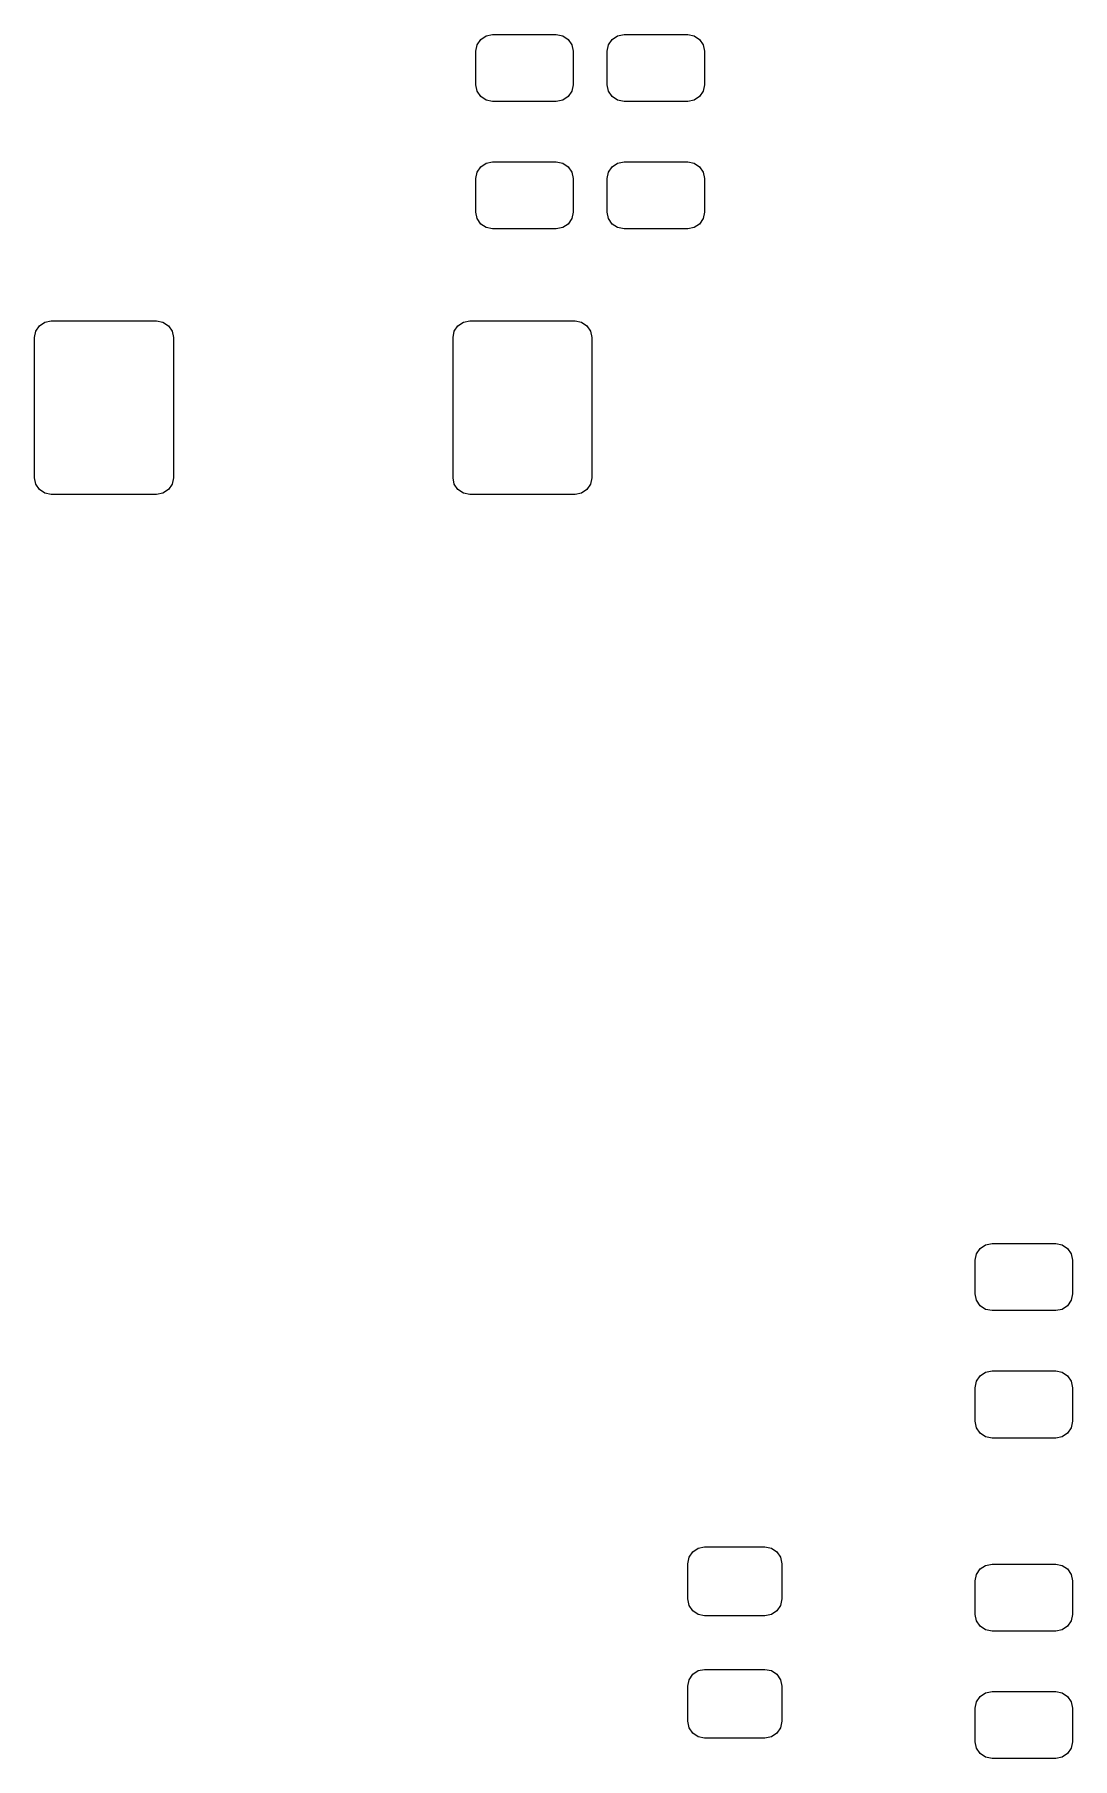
# Model space of a CAD drawing. Header units: millimetres. Extents: x 18 to 188, y -122 to -22.
# Drawn here: x 32.26 to 47.73, y -49.19 to -23.48 of the extents above; entities that cross this region are included whole.
import ezdxf

# ---------------------------------------------------------------- set-up
doc = ezdxf.new("R2010")
doc.units = ezdxf.units.MM
doc.layers.add('BLACK', color=250, linetype='CONTINUOUS')

msp = doc.modelspace()

# ---------------------------------------------------------------- linework, layer by layer
at = {"layer": 'BLACK', "linetype": 'CONTINUOUS'}
for p, q in [((38.8396, -23.7276), (38.85863, -23.631929)), ((38.85863, -23.631929), (38.912823, -23.550823)), ((38.912823, -23.550823), (38.993929, -23.49663)), ((38.993929, -23.49663), (39.0896, -23.4776)), ((39.0896, -23.4776), (40.0396, -23.4776)), ((40.0396, -23.4776), (40.135271, -23.49663)), ((40.135271, -23.49663), (40.216377, -23.550823)), ((40.216377, -23.550823), (40.27057, -23.631929)), ((40.27057, -23.631929), (40.2896, -23.7276)), ((40.7996, -23.7276), (40.81863, -23.631929)), ((40.81863, -23.631929), (40.872823, -23.550823)), ((40.872823, -23.550823), (40.953929, -23.49663)), ((40.953929, -23.49663), (41.0496, -23.4776)), ((41.0496, -23.4776), (41.9996, -23.4776)), ((41.9996, -23.4776), (42.095271, -23.49663)), ((42.095271, -23.49663), (42.176377, -23.550823)), ((42.176377, -23.550823), (42.23057, -23.631929)), ((42.23057, -23.631929), (42.2496, -23.7276)), ((38.8396, -24.2276), (38.8396, -23.7276)), ((40.2896, -23.7276), (40.2896, -24.2276)), ((40.7996, -24.2276), (40.7996, -23.7276)), ((42.2496, -23.7276), (42.2496, -24.2276)), ((38.85863, -24.323271), (38.8396, -24.2276)), ((38.912823, -24.404377), (38.85863, -24.323271)), ((38.993929, -24.45857), (38.912823, -24.404377)), ((40.216377, -24.404377), (40.135271, -24.45857)), ((40.27057, -24.323271), (40.216377, -24.404377)), ((40.2896, -24.2276), (40.27057, -24.323271)), ((40.81863, -24.323271), (40.7996, -24.2276)), ((40.872823, -24.404377), (40.81863, -24.323271)), ((40.953929, -24.45857), (40.872823, -24.404377)), ((42.176377, -24.404377), (42.095271, -24.45857)), ((42.23057, -24.323271), (42.176377, -24.404377)), ((42.2496, -24.2276), (42.23057, -24.323271)), ((39.0896, -24.4776), (38.993929, -24.45857)), ((40.0396, -24.4776), (39.0896, -24.4776)), ((40.135271, -24.45857), (40.0396, -24.4776)), ((41.0496, -24.4776), (40.953929, -24.45857)), ((41.9996, -24.4776), (41.0496, -24.4776)), ((42.095271, -24.45857), (41.9996, -24.4776)), ((38.85863, -25.531929), (38.912823, -25.450823)), ((38.912823, -25.450823), (38.993929, -25.39663)), ((38.993929, -25.39663), (39.0896, -25.3776)), ((39.0896, -25.3776), (40.0396, -25.3776)), ((40.0396, -25.3776), (40.135271, -25.39663)), ((40.135271, -25.39663), (40.216377, -25.450823)), ((40.216377, -25.450823), (40.27057, -25.531929)), ((40.81863, -25.531929), (40.872823, -25.450823)), ((40.872823, -25.450823), (40.953929, -25.39663)), ((40.953929, -25.39663), (41.0496, -25.3776)), ((41.0496, -25.3776), (41.9996, -25.3776)), ((41.9996, -25.3776), (42.095271, -25.39663)), ((42.095271, -25.39663), (42.176377, -25.450823)), ((42.176377, -25.450823), (42.23057, -25.531929)), ((38.8396, -25.6276), (38.85863, -25.531929)), ((38.8396, -26.1276), (38.8396, -25.6276)), ((40.27057, -25.531929), (40.2896, -25.6276)), ((40.2896, -25.6276), (40.2896, -26.1276)), ((40.7996, -25.6276), (40.81863, -25.531929)), ((40.7996, -26.1276), (40.7996, -25.6276)), ((42.23057, -25.531929), (42.2496, -25.6276)), ((42.2496, -25.6276), (42.2496, -26.1276)), ((38.85863, -26.223271), (38.8396, -26.1276)), ((38.912823, -26.304377), (38.85863, -26.223271)), ((40.27057, -26.223271), (40.216377, -26.304377)), ((40.2896, -26.1276), (40.27057, -26.223271)), ((40.81863, -26.223271), (40.7996, -26.1276)), ((40.872823, -26.304377), (40.81863, -26.223271)), ((42.23057, -26.223271), (42.176377, -26.304377)), ((42.2496, -26.1276), (42.23057, -26.223271)), ((38.993929, -26.35857), (38.912823, -26.304377)), ((39.0896, -26.3776), (38.993929, -26.35857)), ((40.0396, -26.3776), (39.0896, -26.3776)), ((40.135271, -26.35857), (40.0396, -26.3776)), ((40.216377, -26.304377), (40.135271, -26.35857)), ((40.953929, -26.35857), (40.872823, -26.304377)), ((41.0496, -26.3776), (40.953929, -26.35857)), ((41.9996, -26.3776), (41.0496, -26.3776)), ((42.095271, -26.35857), (41.9996, -26.3776)), ((42.176377, -26.304377), (42.095271, -26.35857)), ((32.333223, -27.820623), (32.414329, -27.76643)), ((32.414329, -27.76643), (32.51, -27.7474)), ((32.51, -27.7474), (34.08, -27.7474)), ((34.08, -27.7474), (34.175671, -27.76643)), ((34.175671, -27.76643), (34.256777, -27.820623)), ((38.573223, -27.820623), (38.654329, -27.76643)), ((38.654329, -27.76643), (38.75, -27.7474)), ((38.75, -27.7474), (40.32, -27.7474)), ((40.32, -27.7474), (40.415671, -27.76643)), ((40.415671, -27.76643), (40.496777, -27.820623)), ((32.26, -27.9974), (32.27903, -27.901729)), ((32.26, -30.0874), (32.26, -27.9974)), ((32.27903, -27.901729), (32.333223, -27.820623)), ((34.256777, -27.820623), (34.31097, -27.901729)), ((34.31097, -27.901729), (34.33, -27.9974)), ((34.33, -27.9974), (34.33, -30.0874)), ((38.5, -27.9974), (38.51903, -27.901729)), ((38.5, -30.0874), (38.5, -27.9974)), ((38.51903, -27.901729), (38.573223, -27.820623)), ((40.496777, -27.820623), (40.55097, -27.901729)), ((40.55097, -27.901729), (40.57, -27.9974)), ((40.57, -27.9974), (40.57, -30.0874)), ((32.27903, -30.183071), (32.26, -30.0874)), ((32.333223, -30.264177), (32.27903, -30.183071)), ((32.414329, -30.31837), (32.333223, -30.264177)), ((32.51, -30.3374), (32.414329, -30.31837)), ((34.08, -30.3374), (32.51, -30.3374)), ((34.175671, -30.31837), (34.08, -30.3374)), ((34.256777, -30.264177), (34.175671, -30.31837)), ((34.31097, -30.183071), (34.256777, -30.264177)), ((34.33, -30.0874), (34.31097, -30.183071)), ((38.51903, -30.183071), (38.5, -30.0874)), ((38.573223, -30.264177), (38.51903, -30.183071)), ((38.654329, -30.31837), (38.573223, -30.264177)), ((38.75, -30.3374), (38.654329, -30.31837)), ((40.32, -30.3374), (38.75, -30.3374)), ((40.415671, -30.31837), (40.32, -30.3374)), ((40.496777, -30.264177), (40.415671, -30.31837)), ((40.55097, -30.183071), (40.496777, -30.264177)), ((40.57, -30.0874), (40.55097, -30.183071)), ((46.30403, -41.664329), (46.358223, -41.583223)), ((46.358223, -41.583223), (46.439329, -41.52903)), ((46.439329, -41.52903), (46.535, -41.51)), ((46.535, -41.51), (47.485, -41.51)), ((47.485, -41.51), (47.580671, -41.52903)), ((47.580671, -41.52903), (47.661777, -41.583223)), ((47.661777, -41.583223), (47.71597, -41.664329)), ((46.285, -41.76), (46.30403, -41.664329)), ((46.285, -42.26), (46.285, -41.76)), ((47.71597, -41.664329), (47.735, -41.76)), ((47.735, -41.76), (47.735, -42.26)), ((46.30403, -42.355671), (46.285, -42.26)), ((46.358223, -42.436777), (46.30403, -42.355671)), ((47.71597, -42.355671), (47.661777, -42.436777)), ((47.735, -42.26), (47.71597, -42.355671)), ((46.439329, -42.49097), (46.358223, -42.436777)), ((46.535, -42.51), (46.439329, -42.49097)), ((47.485, -42.51), (46.535, -42.51)), ((47.580671, -42.49097), (47.485, -42.51)), ((47.661777, -42.436777), (47.580671, -42.49097)), ((46.358223, -43.483223), (46.439329, -43.42903)), ((46.439329, -43.42903), (46.535, -43.41)), ((46.535, -43.41), (47.485, -43.41)), ((47.485, -43.41), (47.580671, -43.42903)), ((47.580671, -43.42903), (47.661777, -43.483223)), ((46.285, -43.66), (46.30403, -43.564329)), ((46.285, -44.16), (46.285, -43.66)), ((46.30403, -43.564329), (46.358223, -43.483223)), ((47.661777, -43.483223), (47.71597, -43.564329)), ((47.71597, -43.564329), (47.735, -43.66)), ((47.735, -43.66), (47.735, -44.16)), ((46.30403, -44.255671), (46.285, -44.16)), ((47.735, -44.16), (47.71597, -44.255671)), ((46.358223, -44.336777), (46.30403, -44.255671)), ((46.439329, -44.39097), (46.358223, -44.336777)), ((46.535, -44.41), (46.439329, -44.39097)), ((47.485, -44.41), (46.535, -44.41)), ((47.580671, -44.39097), (47.485, -44.41)), ((47.661777, -44.336777), (47.580671, -44.39097)), ((47.71597, -44.255671), (47.661777, -44.336777)), ((42, -46.285), (42.01903, -46.189329)), ((42.01903, -46.189329), (42.073223, -46.108223)), ((42.073223, -46.108223), (42.154329, -46.05403)), ((42.154329, -46.05403), (42.25, -46.035)), ((42.25, -46.035), (43.15, -46.035)), ((43.15, -46.035), (43.245671, -46.05403)), ((43.245671, -46.05403), (43.326777, -46.108223)), ((43.326777, -46.108223), (43.38097, -46.189329)), ((43.38097, -46.189329), (43.4, -46.285)), ((42, -46.81), (42, -46.285)), ((43.4, -46.285), (43.4, -46.81)), ((46.285, -46.54), (46.30403, -46.444329)), ((46.30403, -46.444329), (46.358223, -46.363223)), ((46.358223, -46.363223), (46.439329, -46.30903)), ((46.439329, -46.30903), (46.535, -46.29)), ((46.535, -46.29), (47.485, -46.29)), ((47.485, -46.29), (47.580671, -46.30903)), ((47.580671, -46.30903), (47.661777, -46.363223)), ((47.661777, -46.363223), (47.71597, -46.444329)), ((47.71597, -46.444329), (47.735, -46.54)), ((46.285, -47.04), (46.285, -46.54)), ((47.735, -46.54), (47.735, -47.04)), ((42.01903, -46.905671), (42, -46.81)), ((42.073223, -46.986777), (42.01903, -46.905671)), ((42.154329, -47.04097), (42.073223, -46.986777)), ((42.25, -47.06), (42.154329, -47.04097)), ((43.245671, -47.04097), (43.15, -47.06)), ((43.326777, -46.986777), (43.245671, -47.04097)), ((43.38097, -46.905671), (43.326777, -46.986777)), ((43.4, -46.81), (43.38097, -46.905671)), ((46.30403, -47.135671), (46.285, -47.04)), ((47.735, -47.04), (47.71597, -47.135671)), ((43.15, -47.06), (42.25, -47.06)), ((46.358223, -47.216777), (46.30403, -47.135671)), ((46.439329, -47.27097), (46.358223, -47.216777)), ((46.535, -47.29), (46.439329, -47.27097)), ((47.485, -47.29), (46.535, -47.29)), ((47.580671, -47.27097), (47.485, -47.29)), ((47.661777, -47.216777), (47.580671, -47.27097)), ((47.71597, -47.135671), (47.661777, -47.216777)), ((42, -48.11), (42.01903, -48.014329)), ((42.01903, -48.014329), (42.073223, -47.933223)), ((42.073223, -47.933223), (42.154329, -47.87903)), ((42.154329, -47.87903), (42.25, -47.86)), ((42.25, -47.86), (43.15, -47.86)), ((43.15, -47.86), (43.245671, -47.87903)), ((43.245671, -47.87903), (43.326777, -47.933223)), ((43.326777, -47.933223), (43.38097, -48.014329)), ((43.38097, -48.014329), (43.4, -48.11)), ((42, -48.635), (42, -48.11)), ((43.4, -48.11), (43.4, -48.635)), ((46.30403, -48.344329), (46.358223, -48.263223)), ((46.358223, -48.263223), (46.439329, -48.20903)), ((46.439329, -48.20903), (46.535, -48.19)), ((46.535, -48.19), (47.485, -48.19)), ((47.485, -48.19), (47.580671, -48.20903)), ((47.580671, -48.20903), (47.661777, -48.263223)), ((47.661777, -48.263223), (47.71597, -48.344329)), ((46.285, -48.44), (46.30403, -48.344329)), ((46.285, -48.94), (46.285, -48.44)), ((47.71597, -48.344329), (47.735, -48.44)), ((47.735, -48.44), (47.735, -48.94)), ((42.01903, -48.730671), (42, -48.635)), ((42.073223, -48.811777), (42.01903, -48.730671)), ((42.154329, -48.86597), (42.073223, -48.811777)), ((43.326777, -48.811777), (43.245671, -48.86597)), ((43.38097, -48.730671), (43.326777, -48.811777)), ((43.4, -48.635), (43.38097, -48.730671)), ((42.25, -48.885), (42.154329, -48.86597)), ((43.15, -48.885), (42.25, -48.885)), ((43.245671, -48.86597), (43.15, -48.885)), ((46.30403, -49.035671), (46.285, -48.94)), ((46.358223, -49.116777), (46.30403, -49.035671)), ((47.71597, -49.035671), (47.661777, -49.116777)), ((47.735, -48.94), (47.71597, -49.035671)), ((46.439329, -49.17097), (46.358223, -49.116777)), ((46.535, -49.19), (46.439329, -49.17097)), ((47.485, -49.19), (46.535, -49.19)), ((47.580671, -49.17097), (47.485, -49.19)), ((47.661777, -49.116777), (47.580671, -49.17097))]:
    msp.add_line(p, q, dxfattribs=at)

doc.saveas('drawing.dxf')
